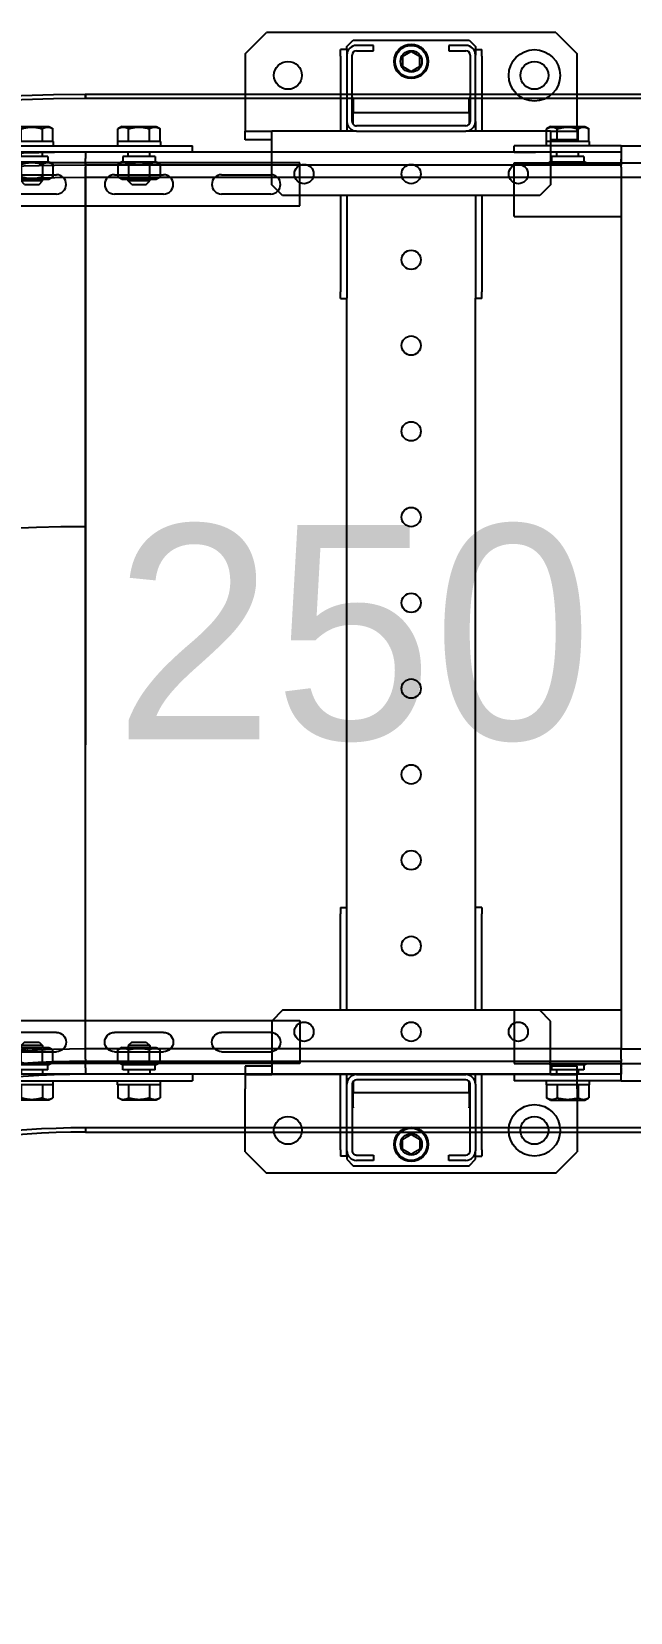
# Model space of a CAD drawing. Header units: millimetres. Extents: x -383313 to -161684, y -117025 to 99224.
# Drawn here: x -349961 to -349682, y -7324 to -6587 of the extents above; entities that cross this region are included whole.
import ezdxf

# ---------------------------------------------------------------- set-up
doc = ezdxf.new("R2010")
doc.units = ezdxf.units.MM
doc.header["$MEASUREMENT"] = 0
doc.layers.get('Defpoints').update_dxf_attribs({"color": 31})
for name, color, linetype in [('001__КОНСТРУКТИВ__размеры внутр.', 7, 'Continuous'), ('PV-17B0', 7, 'Continuous'), ('PV-9BDA', 7, 'Continuous'), ('Ограждение конвейеров', 3, 'Continuous')]:
    doc.layers.add(name, color=color, linetype=linetype)
doc.styles.add('PSTUDIO', font='arial.ttf')
doc.dimstyles.new('ISO-25', dxfattribs={"dimtxt": 2.5, "dimasz": 2.5, "dimexe": 1.25, "dimexo": 0.625, "dimtad": 1, "dimtxsty": 'Standard', "dimcen": 2.5, "dimadec": 0, "dimazin": 0, "dimtfac": 1, "dimtmove": 0, "dimatfit": 3, "dimfxl": 1, "dimarcsym": 0})
doc.dimstyles.new('PS_TICK', dxfattribs={"dimscale": 100, "dimtxt": 2.5, "dimasz": 1, "dimexe": 2, "dimexo": 2, "dimgap": 1, "dimtad": 1, "dimdec": 0, "dimzin": 0, "dimdsep": 46, "dimtxsty": 'PSTUDIO', "dimblk": 'ARCHTICK', "dimcen": 2, "dimdle": 1.5, "dimse1": 1, "dimse2": 1, "dimadec": 0, "dimazin": 0, "dimtfac": 1, "dimtdec": 0, "dimtix": 1, "dimtmove": 1, "dimatfit": 3, "dimldrblk": 'ARCHTICK', "dimfxl": 1, "dimtolj": 1, "dimtzin": 0, "dimarcsym": 0})
doc.dimstyles.get("Standard").update_dxf_attribs({"dimtxt": 0.18, "dimasz": 0.18, "dimexe": 0.18, "dimexo": 0.0625, "dimgap": 0.09, "dimtad": 0, "dimtih": 1, "dimtoh": 1, "dimdec": 4, "dimzin": 0, "dimdsep": 46, "dimtxsty": 'Standard', "dimcen": 0.09, "dimadec": 0, "dimazin": 0, "dimtfac": 1, "dimtdec": 4, "dimtofl": 0, "dimtmove": 0, "dimatfit": 3, "dimfxl": 1, "dimtolj": 1, "dimtzin": 0, "dimarcsym": 0})

# ---------------------------------------------------------------- blocks, each defined once
blk = doc.blocks.new('_ArchTick')
at = {"color": 0, "linetype": 'ByBlock', "const_width": 0.15}
blk.add_lwpolyline([(-0.5, -0.5), (0.5, 0.5)], dxfattribs=at)
blk = doc.blocks.new('*D276')
at = {"layer": '001__КОНСТРУКТИВ__размеры внутр.', "color": 0, "lineweight": -2, "ltscale": 100, "transparency": 16777216}
blk.add_line((-349966.1, -1951.2), (-357994.8, -15739.43), dxfattribs=at)
at = {"layer": 'Defpoints', "color": 0, "ltscale": 100, "transparency": 16777216}
for p in [(-349288.38, -2519.4), (-357919.32, -15609.8), (-357166.13, -16048.38)]:
    blk.add_point(p, dxfattribs=at)
at = {"layer": '001__КОНСТРУКТИВ__размеры внутр.', "color": 0, "lineweight": -2, "ltscale": 100, "transparency": 16777216, "xscale": 100, "yscale": 100, "zscale": 100}
for p, rotation in [((-350041.58, -2080.82), 59.78831573303923), ((-357919.32, -15609.8), 239.7883157330392)]:
    blk.add_blockref('_ArchTick', p, dxfattribs=dict(at, rotation=rotation))
at = {"layer": '001__КОНСТРУКТИВ__размеры внутр.', "color": 0, "ltscale": 100, "transparency": 16777216, "insert": (-354177.17, -8730.76), "char_height": 250, "attachment_point": 5, "rotation": 59.78832, "style": 'PSTUDIO'}
blk.add_mtext('\\A1;15655', dxfattribs=at)
blk = doc.blocks.new('Опора 3160')
at = {"color": 13}
for p, q in [((-266, 97.5), (-256, 107.5)), ((-226.7, 107.5), (-256, 107.5)), ((-220, 107.5), (-226.7, 107.5)), ((-220, 95), (-220, 107.5)), ((-220, 107.5), (-216, 107.5)), ((-216, 107.5), (-216, 95)), ((216, 107.5), (216, 95)), ((220, 107.5), (216, 107.5)), ((226.7, 107.5), (220, 107.5)), ((220, 95), (220, 107.5)), ((226.7, 107.5), (256, 107.5)), ((266, 97.5), (256, 107.5)), ((-266, 97.5), (-266, -37.5)), ((266, 97.5), (266, -37.5)), ((-220, 95), (-213.7, 95)), ((-220, 95), (-220, 55.5)), ((-213.7, 95), (-195, 95)), ((-195, 95), (-190, 90)), ((-190, 90), (-190, -30)), ((195, 95), (190, 90)), ((190, 90), (190, -30)), ((213.7, 95), (195, 95)), ((220, 95), (213.7, 95)), ((220, 95), (220, 55.5)), ((-262.5, 57), (-259.5, 60)), ((-259.5, 60), (-258, 60)), ((-255, 63), (-258, 63)), ((-258, 60), (-258, 63)), ((-258, 60), (-255.5, 60)), ((-224.5, 60), (-255.5, 60)), ((-255, 63), (-220, 63)), ((-224.5, 60), (-220, 60)), ((-190, 63), (-145, 63)), ((-190, 60), (-145, 60)), ((-142, 63), (-145, 63)), ((-145, 60), (-142.04, 60)), ((142.04, 60), (-142.04, 60)), ((-142, 63), (-142, 60)), ((142, 63), (145, 63)), ((142, 63), (142, 60)), ((145, 60), (142.04, 60)), ((190, 63), (145, 63)), ((190, 60), (145, 60)), ((255, 63), (220, 63)), ((224.5, 60), (220, 60)), ((224.5, 60), (255.5, 60)), ((255, 63), (258, 63)), ((258, 60), (255.5, 60)), ((258, 60), (258, 63)), ((259.5, 60), (258, 60)), ((262.5, 57), (259.5, 60)), ((-262.5, 3), (-262.5, 57)), ((-260, 55.5), (-260, 47.5)), ((-257.5, 47.5), (-257.5, 55.5)), ((-255.5, 57.5), (-224.5, 57.5)), ((-235.5, 57.5), (-235.5, 57)), ((-235.5, 57), (-235.2, 57)), ((-228.5, 57), (-235.2, 57)), ((-228.5, 57), (-223.18, 57)), ((-228.5, 57), (-228.5, 3)), ((-222.5, 55.5), (-222.5, 4.5)), ((-220, 4.5), (-220, 55.5)), ((220, 4.5), (220, 55.5)), ((222.5, 55.5), (222.5, 4.5)), ((228.5, 57), (223.18, 57)), ((255.5, 57.5), (224.5, 57.5)), ((228.5, 57), (235.2, 57)), ((228.5, 57), (228.5, 3)), ((235.5, 57), (235.2, 57)), ((235.5, 57.5), (235.5, 57)), ((257.5, 47.5), (257.5, 55.5)), ((260, 55.5), (260, 47.5)), ((262.5, 3), (262.5, 57)), ((-260, 47.5), (-257.5, 47.5)), ((260, 47.5), (257.5, 47.5)), ((-257.5, 12.5), (-260, 12.5)), ((-260, 12.5), (-260, 4.5)), ((-257.5, 4.5), (-257.5, 12.5)), ((257.5, 12.5), (260, 12.5)), ((257.5, 4.5), (257.5, 12.5)), ((260, 12.5), (260, 4.5)), ((-259.5, 0), (-262.5, 3)), ((-258, 0), (-259.5, 0)), ((-258, 0), (-255.5, 0)), ((-258, 0), (-258, -3)), ((-224.5, 2.5), (-255.5, 2.5)), ((-255.5, 0), (-224.5, 0)), ((-235.5, 3), (-235.5, 2.5)), ((-235.2, 3), (-235.5, 3)), ((-235.2, 3), (-228.5, 3)), ((-223.18, 3), (-228.5, 3)), ((-224.5, 0), (-220, 0)), ((-220, 4.5), (-220, -35)), ((-190, 0), (-145, 0)), ((-145, 0), (-142.04, 0)), ((142.04, 0), (-142.04, 0)), ((-142, -3), (-142, 0)), ((142, -3), (142, 0)), ((145, 0), (142.04, 0)), ((190, 0), (145, 0)), ((220, 4.5), (220, -35)), ((224.5, 0), (220, 0)), ((223.18, 3), (228.5, 3)), ((224.5, 2.5), (255.5, 2.5)), ((255.5, 0), (224.5, 0)), ((235.2, 3), (228.5, 3)), ((235.2, 3), (235.5, 3)), ((235.5, 3), (235.5, 2.5)), ((258, 0), (255.5, 0)), ((258, 0), (259.5, 0)), ((258, 0), (258, -3)), ((259.5, 0), (262.5, 3)), ((-255, -3), (-258, -3)), ((-255, -3), (-220, -3)), ((-190, -3), (-145, -3)), ((-142, -3), (-145, -3)), ((142, -3), (145, -3)), ((190, -3), (145, -3)), ((255, -3), (220, -3)), ((255, -3), (258, -3)), ((-220, -47.5), (-220, -35)), ((-213.7, -35), (-220, -35)), ((-216, -35), (-216, -47.5)), ((-195, -35), (-213.7, -35)), ((-190, -30), (-195, -35)), ((190, -30), (195, -35)), ((195, -35), (213.7, -35)), ((213.7, -35), (220, -35)), ((216, -35), (216, -47.5)), ((220, -47.5), (220, -35)), ((-256, -47.5), (-266, -37.5)), ((256, -47.5), (266, -37.5)), ((-256, -47.5), (-226.7, -47.5)), ((-226.7, -47.5), (-220, -47.5)), ((-216, -47.5), (-220, -47.5)), ((216, -47.5), (220, -47.5)), ((220, -47.5), (226.7, -47.5)), ((256, -47.5), (226.7, -47.5))]:
    blk.add_line(p, q, dxfattribs=at)
for centre, radius in [((-246, 87.5), 12), ((246, 87.5), 12), ((-246, 87.5), 6.5), ((246, 87.5), 6.5), ((-200, 80), 4.5), ((200, 80), 4.5), ((-252.5, 30), 8), ((-252.5, 30), 7.5), ((252.5, 30), 8), ((252.5, 30), 7.5), ((-252.5, 30), 5), ((-200, 30), 4.5), ((-160, 30), 4.5), ((-120, 30), 4.5), ((-80, 30), 4.5), ((-40, 30), 4.5), ((0, 30), 4.5), ((40, 30), 4.5), ((80, 30), 4.5), ((120, 30), 4.5), ((160, 30), 4.5), ((200, 30), 4.5), ((252.5, 30), 5), ((-246, -27.5), 6.5), ((-200, -20), 4.5), ((200, -20), 4.5), ((246, -27.5), 6.5)]:
    blk.add_circle(centre, radius, dxfattribs=at)
for centre, radius, start, end in [((-255.5, 55.5), 4.5, 90, 180), ((-224.5, 55.5), 4.5, 0, 90), ((224.5, 55.5), 4.5, 90, 180), ((255.5, 55.5), 4.5, 0, 90), ((-255.5, 55.5), 2, 90, 180), ((-224.5, 55.5), 2, 0, 90), ((224.5, 55.5), 2, 90, 180), ((255.5, 55.5), 2, 0, 90), ((-255.5, 4.5), 4.5, 180, 270), ((-255.5, 4.5), 2, 180, 270), ((-224.5, 4.5), 2, 270, 0), ((-224.5, 4.5), 4.5, 270, 0), ((224.5, 4.5), 4.5, 180, 270), ((224.5, 4.5), 2, 180, 270), ((255.5, 4.5), 2, 270, 0), ((255.5, 4.5), 4.5, 270, 0)]:
    blk.add_arc(centre, radius, start, end, dxfattribs=at)
for points in [[(-254.81, 34), (-255.96, 32), (-257.12, 30)], [(-257.12, 30), (-255.96, 28), (-254.81, 26)], [(-250.19, 34), (-252.5, 34), (-254.81, 34)], [(-247.88, 30), (-249.04, 32), (-250.19, 34)], [(-250.19, 26), (-249.04, 28), (-247.88, 30)], [(247.88, 30), (249.04, 32), (250.19, 34)], [(250.19, 26), (249.04, 28), (247.88, 30)], [(250.19, 34), (252.5, 34), (254.81, 34)], [(254.81, 34), (255.96, 32), (257.12, 30)], [(257.12, 30), (255.96, 28), (254.81, 26)], [(-254.81, 26), (-252.5, 26), (-250.19, 26)], [(254.81, 26), (252.5, 26), (250.19, 26)]]:
    blk.add_rational_spline(points, [1.04422863406, 1.20577136594, 1.04422863406], degree=2, dxfattribs=at)
blk = doc.blocks.new('*U96')
at = {"layer": 'PV-9BDA'}
for p, q in [((-605.43, 2570.32), (-605.43, 2298.32)), ((-199.03, 2298.32), (-199.03, 2570.32)), ((-612.23, 2248.32), (-612.23, 2478.32)), ((-192.23, 2248.32), (-192.23, 2478.32)), ((-620.23, 2298.32), (-620.23, 2438.32)), ((-184.23, 2298.32), (-184.23, 2438.32)), ((-620.23, 2298.32), (-620.23, 2258.32)), ((-620.23, 2298.32), (-613.93, 2298.32)), ((-617.23, 2298.32), (-617.23, 2258.32)), ((-612.23, 2298.32), (-613.93, 2298.32)), ((-605.43, 2298.32), (-199.03, 2298.32)), ((-587.23, 2248.32), (-587.23, 2298.32)), ((-217.23, 2248.32), (-217.23, 2298.32)), ((-192.23, 2298.32), (-190.53, 2298.32)), ((-184.23, 2298.32), (-190.53, 2298.32)), ((-187.23, 2298.32), (-187.23, 2258.32)), ((-184.23, 2298.32), (-184.23, 2258.32)), ((-629.23, 2281.32), (-628.18, 2283.13)), ((-629.23, 2265.32), (-629.23, 2281.32)), ((-622.23, 2283.13), (-628.18, 2283.13)), ((-622.23, 2278.22), (-628.18, 2278.22)), ((-622.23, 2283.32), (-622.23, 2263.32)), ((-622.23, 2283.32), (-620.23, 2283.32)), ((-615.23, 2278.32), (-617.23, 2278.32)), ((-615.23, 2280.82), (-615.23, 2265.82)), ((-615.23, 2280.82), (-612.73, 2280.82)), ((-612.73, 2281.32), (-612.23, 2282.18)), ((-612.73, 2265.32), (-612.73, 2281.32)), ((-191.73, 2281.32), (-192.23, 2282.18)), ((-191.73, 2265.32), (-191.73, 2281.32)), ((-191.73, 2280.82), (-189.23, 2280.82)), ((-189.23, 2280.82), (-189.23, 2265.82)), ((-187.23, 2278.32), (-189.23, 2278.32)), ((-184.23, 2283.32), (-182.23, 2283.32)), ((-182.23, 2283.32), (-182.23, 2263.32)), ((-182.23, 2283.13), (-176.28, 2283.13)), ((-182.23, 2278.22), (-176.28, 2278.22)), ((-175.23, 2281.32), (-176.28, 2283.13)), ((-175.23, 2265.32), (-175.23, 2281.32)), ((-629.23, 2265.32), (-628.18, 2263.5)), ((-622.23, 2268.41), (-628.18, 2268.41)), ((-622.23, 2263.5), (-628.18, 2263.5)), ((-622.23, 2263.32), (-620.23, 2263.32)), ((-615.23, 2268.32), (-617.23, 2268.32)), ((-615.23, 2265.82), (-612.73, 2265.82)), ((-612.73, 2265.32), (-612.23, 2264.45)), ((-191.73, 2265.32), (-192.23, 2264.45)), ((-191.73, 2265.82), (-189.23, 2265.82)), ((-187.23, 2268.32), (-189.23, 2268.32)), ((-184.23, 2263.32), (-182.23, 2263.32)), ((-182.23, 2268.41), (-176.28, 2268.41)), ((-182.23, 2263.5), (-176.28, 2263.5)), ((-175.23, 2265.32), (-176.28, 2263.5)), ((-620.23, 2258.32), (-620.23, 2248.32)), ((-617.23, 2248.32), (-617.23, 2258.32)), ((-187.23, 2248.32), (-187.23, 2258.32)), ((-184.23, 2258.32), (-184.23, 2248.32)), ((-617.23, 2248.32), (-620.23, 2248.32)), ((-587.23, 2248.32), (-612.23, 2248.32)), ((-217.23, 2248.32), (-192.23, 2248.32)), ((-187.23, 2248.32), (-184.23, 2248.32))]:
    blk.add_line(p, q, dxfattribs=at)
for points, weights in [([(-628.18, 2278.22), (-629.6, 2280.68), (-628.18, 2283.13)], [1.22364575665, 1.41294441399, 1.22364575665]), ([(-628.18, 2268.41), (-629.6, 2273.32), (-628.18, 2278.22)], [1.22364575665, 1.41294441399, 1.22364575665]), ([(-612.23, 2279.42), (-612.65, 2280.68), (-612.23, 2281.94)], [1.29050925179, 1.34608091886, 1.29050925179]), ([(-192.23, 2279.42), (-191.82, 2280.68), (-192.23, 2281.94)], [1.29050925179, 1.34608091885, 1.29050925179]), ([(-176.28, 2278.22), (-174.86, 2280.68), (-176.28, 2283.13)], [1.22364575665, 1.41294441399, 1.22364575665]), ([(-176.28, 2268.41), (-174.86, 2273.32), (-176.28, 2278.22)], [1.22364575665, 1.41294441399, 1.22364575665]), ([(-612.23, 2270.8), (-612.65, 2273.32), (-612.23, 2275.84)], [1.29050925179, 1.34608091886, 1.29050925179]), ([(-192.23, 2270.8), (-191.82, 2273.32), (-192.23, 2275.84)], [1.29050925179, 1.34608091885, 1.29050925179]), ([(-628.18, 2263.5), (-629.6, 2265.96), (-628.18, 2268.41)], [1.22364575665, 1.41294441399, 1.22364575665]), ([(-612.23, 2264.7), (-612.65, 2265.96), (-612.23, 2267.22)], [1.29050925179, 1.34608091886, 1.29050925179]), ([(-192.23, 2264.7), (-191.82, 2265.96), (-192.23, 2267.22)], [1.29050925179, 1.34608091885, 1.29050925179]), ([(-176.28, 2263.5), (-174.86, 2265.96), (-176.28, 2268.41)], [1.22364575665, 1.41294441399, 1.22364575665])]:
    blk.add_rational_spline(points, weights, degree=2, dxfattribs=at)
blk = doc.blocks.new('*D138')
at = {"color": 0, "linetype": 'ByBlock', "lineweight": -2, "transparency": 16777216}
for p, q in [((-202.575, 250), (61.375, 250)), ((-209.875, 0), (61.375, 0))]:
    blk.add_line(p, q, dxfattribs=at)
at = {"layer": 'Defpoints', "color": 0, "transparency": 16777216}
for p in [(-203.2, 250), (60.125, 250), (-210.5, 0)]:
    blk.add_point(p, dxfattribs=at)
at = {"color": 0, "transparency": 16777216, "insert": (9.5, 125), "char_height": 100, "attachment_point": 5, "rotation": 90}
blk.add_mtext('250', dxfattribs=at)
blk = doc.blocks.new('A$C715ae04e')
at = {"layer": '001__КОНСТРУКТИВ__размеры внутр.'}
for p, q in [((-426.6, -386.94), (-223.4, -738.89)), ((-426.6, -386.94), (-223.4, -738.89)), ((-426.6, -386.94), (-223.4, -738.89)), ((-426.6, -386.94), (-223.4, -738.89)), ((-223.4, -738.89), (-221, -743.05)), ((-223.4, -738.89), (-221, -743.05)), ((-220.5, -743.92), (-221, -743.05)), ((-220.5, -743.92), (-221, -743.05)), ((-220.5, -743.92), (-219, -746.51)), ((-220.5, -743.92), (-219, -746.51)), ((-217.5, -749.11), (-219, -746.51)), ((-217.5, -749.11), (-219, -746.51))]:
    blk.add_line(p, q, dxfattribs=at)
for radius in [435, 435, 435, 435, 441, 441, 441, 441, 446.8, 446.8, 446.8, 446.8, 853.2, 853.2, 853.2, 853.2, 859, 859, 859, 859, 865, 865, 865, 865]:
    blk.add_arc((-650, 0), radius, 300, 0, dxfattribs=at)
blk = doc.blocks.new('Пластина соединительная промежуточных секций')
at = {"color": 142}
for p, q in [((-33, 12), (-34.81, 10.95)), ((-34.81, 5), (-34.81, 10.95)), ((-33, 12), (-17, 12)), ((-29.91, 5), (-29.91, 10.95)), ((-20.09, 5), (-20.09, 10.95)), ((-17, 12), (-15.19, 10.95)), ((-15.19, 5), (-15.19, 10.95)), ((17, 12), (15.19, 10.95)), ((15.19, 5), (15.19, 10.95)), ((17, 12), (33, 12)), ((20.09, 5), (20.09, 10.95)), ((29.91, 5), (29.91, 10.95)), ((33, 12), (34.81, 10.95)), ((34.81, 5), (34.81, 10.95)), ((-50, 3), (-50, 3)), ((-50, 3), (45, 3)), ((-50, 0), (-50, 3)), ((45, 0), (-50, 0)), ((-50, 0), (-50, 0)), ((-15, 5), (-35, 5)), ((-35, 5), (-35, 3)), ((-30, -2), (-30, 0)), ((-20, -2), (-20, 0)), ((-15, 5), (-15, 3)), ((35, 5), (15, 5)), ((15, 5), (15, 3)), ((20, -2), (20, 0)), ((30, -2), (30, 0)), ((35, 5), (35, 3)), ((45, 3), (50, 3)), ((50, 0), (45, 0)), ((50, 0), (50, 3)), ((-17.5, -2), (-32.5, -2)), ((-32.5, -2), (-32.5, -4.5)), ((-17.5, -2), (-17.5, -4.5)), ((32.5, -2), (17.5, -2)), ((17.5, -2), (17.5, -4.5)), ((32.5, -2), (32.5, -4.5))]:
    blk.add_line(p, q, dxfattribs=at)
at = {"color": 140}
for p, q in [((-50, -5), (-50, -25)), ((100, -5), (-50, -5)), ((-33, -4.5), (-34.81, -5.55)), ((-34.81, -5.55), (-34.81, -11.45)), ((-33, -4.5), (-17, -4.5)), ((-29.91, -5.55), (-29.91, -11.45)), ((-20.09, -5.55), (-20.09, -11.45)), ((-17, -4.5), (-15.19, -5.55)), ((-15.19, -5.55), (-15.19, -11.45)), ((17, -4.5), (15.19, -5.55)), ((15.19, -5.55), (15.19, -11.45)), ((17, -4.5), (33, -4.5)), ((20.09, -5.55), (20.09, -11.45)), ((29.91, -5.55), (29.91, -11.45)), ((33, -4.5), (34.81, -5.55)), ((34.81, -5.55), (34.81, -11.45)), ((100, -25), (100, -5)), ((-36.5, -10.5), (-13.5, -10.5)), ((-33, -12.5), (-34.81, -11.45)), ((-33, -12.5), (-17, -12.5)), ((-30, -13.4), (-30, -12.5)), ((-20, -13.4), (-30, -13.4)), ((-28.4, -15), (-30, -13.4)), ((-21.6, -15), (-20, -13.4)), ((-20, -13.4), (-20, -12.5)), ((-17, -12.5), (-15.19, -11.45)), ((13.5, -10.5), (36.5, -10.5)), ((17, -12.5), (15.19, -11.45)), ((17, -12.5), (33, -12.5)), ((20, -13.4), (20, -12.5)), ((30, -13.4), (20, -13.4)), ((21.6, -15), (20, -13.4)), ((28.4, -15), (30, -13.4)), ((30, -13.4), (30, -12.5)), ((33, -12.5), (34.81, -11.45)), ((63.5, -10.5), (86.5, -10.5)), ((-13.5, -19.5), (-36.5, -19.5)), ((-28.4, -15), (-21.6, -15)), ((36.5, -19.5), (13.5, -19.5)), ((21.6, -15), (28.4, -15)), ((86.5, -19.5), (63.5, -19.5)), ((-50, -25), (100, -25))]:
    blk.add_line(p, q, dxfattribs=at)
for centre, start, end in [((-36.5, -15), 90, 270), ((-13.5, -15), 270, 90), ((13.5, -15), 90, 270), ((36.5, -15), 270, 90), ((63.5, -15), 90, 270), ((86.5, -15), 270, 90)]:
    blk.add_arc(centre, 4.5, start, end, dxfattribs=at)
at = {"color": 142}
for points in [[(-34.81, 10.95), (-32.36, 12.37), (-29.91, 10.95)], [(-29.91, 10.95), (-25, 12.37), (-20.09, 10.95)], [(-20.09, 10.95), (-17.64, 12.37), (-15.19, 10.95)], [(15.19, 10.95), (17.64, 12.37), (20.09, 10.95)], [(20.09, 10.95), (25, 12.37), (29.91, 10.95)], [(29.91, 10.95), (32.36, 12.37), (34.81, 10.95)]]:
    blk.add_rational_spline(points, [1.22364575665, 1.41294441399, 1.22364575665], degree=2, dxfattribs=at)
at = {"color": 140}
for points in [[(-34.81, -5.55), (-32.36, -4.13), (-29.91, -5.55)], [(-29.91, -5.55), (-25, -4.13), (-20.09, -5.55)], [(-20.09, -5.55), (-17.64, -4.13), (-15.19, -5.55)], [(15.19, -5.55), (17.64, -4.13), (20.09, -5.55)], [(20.09, -5.55), (25, -4.13), (29.91, -5.55)], [(29.91, -5.55), (32.36, -4.13), (34.81, -5.55)], [(-34.81, -11.45), (-32.36, -12.87), (-29.91, -11.45)], [(-29.91, -11.45), (-25, -12.87), (-20.09, -11.45)], [(-20.09, -11.45), (-17.64, -12.87), (-15.19, -11.45)], [(15.19, -11.45), (17.64, -12.87), (20.09, -11.45)], [(20.09, -11.45), (25, -12.87), (29.91, -11.45)], [(29.91, -11.45), (32.36, -12.87), (34.81, -11.45)]]:
    blk.add_rational_spline(points, [1.22364575665, 1.41294441399, 1.22364575665], degree=2, dxfattribs=at)
blk = doc.blocks.new('*D259')
at = {"color": 0, "linetype": 'ByBlock', "lineweight": -2, "ltscale": 100, "transparency": 16777216}
for start, end in [(90.01494, 119.97269), (120.02732, 149.98506)]:
    blk.add_arc((-349936.1, -7508.4), 690.34, start, end, dxfattribs=at)
at = {"color": 0, "ltscale": 100, "transparency": 16777216}
for points in [[(-349936.28, -6818.02), (-349936.28, -6818.08), (-349936.1, -6818.05)], [(-350533.84, -7163.09), (-350533.89, -7163.06), (-350533.95, -7163.23)]]:
    blk.add_solid(points, dxfattribs=at)
at = {"layer": 'Defpoints', "color": 0, "ltscale": 100, "transparency": 16777216}
for p in [(-349936.1, -6655.2), (-350172.21, -6859.69), (-349936.1, -7061.6), (-350674.99, -7081.8), (-350323.04, -7285)]:
    blk.add_point(p, dxfattribs=at)
at = {"color": 0, "ltscale": 100, "transparency": 16777216, "insert": (-350281.27, -6910.54), "char_height": 0.18, "attachment_point": 5}
blk.add_mtext('\\A1;60°', dxfattribs=at)
blk = doc.blocks.new('*D261')
at = {"layer": '001__КОНСТРУКТИВ__размеры внутр.', "color": 0, "lineweight": -2, "ltscale": 100, "transparency": 16777216}
blk.add_line((-349291, -5432.1), (-349291, -7008.4), dxfattribs=at)
at = {"layer": 'Defpoints', "color": 0, "ltscale": 100, "transparency": 16777216}
for p in [(-350389.18, -5582.1), (-349686.1, -6858.4), (-349291, -6858.4)]:
    blk.add_point(p, dxfattribs=at)
at = {"layer": '001__КОНСТРУКТИВ__размеры внутр.', "color": 0, "lineweight": -2, "ltscale": 100, "transparency": 16777216, "xscale": 100, "yscale": 100, "zscale": 100}
for p, rotation in [((-349291, -5582.1), 90), ((-349291, -6858.4), 270)]:
    blk.add_blockref('_ArchTick', p, dxfattribs=dict(at, rotation=rotation))
at = {"layer": '001__КОНСТРУКТИВ__размеры внутр.', "color": 0, "ltscale": 100, "transparency": 16777216, "insert": (-349445.08, -6030.66), "char_height": 250, "attachment_point": 5, "rotation": 90, "style": 'PSTUDIO'}
blk.add_mtext('\\A1;1276', dxfattribs=at)
blk = doc.blocks.new('*D262')
at = {"layer": '001__КОНСТРУКТИВ__размеры внутр.', "color": 0, "lineweight": -2, "ltscale": 100, "transparency": 16777216}
blk.add_line((-350664.06, -5054.17), (-349264.1, -5054.17), dxfattribs=at)
at = {"layer": 'Defpoints', "color": 0, "ltscale": 100, "transparency": 16777216}
for p in [(-349414.1, -5054.17), (-350514.06, -5577.63), (-349414.1, -6655.2)]:
    blk.add_point(p, dxfattribs=at)
at = {"layer": '001__КОНСТРУКТИВ__размеры внутр.', "color": 0, "lineweight": -2, "ltscale": 100, "transparency": 16777216, "xscale": 100, "yscale": 100, "zscale": 100, "rotation": 180}
blk.add_blockref('_ArchTick', (-350514.06, -5054.17), dxfattribs=at)
at = {"layer": '001__КОНСТРУКТИВ__размеры внутр.', "color": 0, "lineweight": -2, "ltscale": 100, "transparency": 16777216, "xscale": 100, "yscale": 100, "zscale": 100}
blk.add_blockref('_ArchTick', (-349414.1, -5054.17), dxfattribs=at)
at = {"layer": '001__КОНСТРУКТИВ__размеры внутр.', "color": 0, "ltscale": 100, "transparency": 16777216, "insert": (-349964.08, -4826.53), "char_height": 250, "attachment_point": 5, "style": 'PSTUDIO'}
blk.add_mtext('\\A1;1100', dxfattribs=at)
blk = doc.blocks.new('*U137')
at = {"layer": 'PV-17B0'}
for p, q in [((-215, 250), (-215, 0)), ((-215, 250), (-212, 250)), ((-212, 250), (-209, 250)), ((-209, 250), (-209, 0)), ((-208, 250), (-209, 250)), ((-208, 250), (-203.2, 250)), ((-203.2, 250), (-203.2, 0)), ((-203.2, 250), (203.2, 250)), ((203.2, 250), (203.2, 0)), ((208, 250), (203.2, 250)), ((208, 250), (209, 250)), ((209, 250), (209, 0)), ((212, 250), (209, 250)), ((212, 250), (215, 250)), ((215, 250), (215, 0)), ((-215, 0), (-212, 0)), ((-209, 0), (-212, 0)), ((-209, 0), (-208, 0)), ((-203.2, 0), (-208, 0)), ((203.2, 0), (-203.2, 0)), ((208, 0), (203.2, 0)), ((208, 0), (209, 0)), ((212, 0), (209, 0)), ((212, 0), (215, 0))]:
    blk.add_line(p, q, dxfattribs=at)
dim = blk.add_linear_dim(base=(60.125, 250), p1=(-210.5, 0), p2=(-203.2, 250), angle=90, dimstyle='ISO-25', override={"dimtxt": 100, "dimasz": 5, "dimsd1": 1, "dimsd2": 1, "dimfxl": 1.5, "dimarcsym": 1})
dim.commit()
dim.dimension.update_dxf_attribs({"geometry": '*D138', "text_midpoint": (60.125, 125), "dimtype": 160})

msp = doc.modelspace()

# ---------------------------------------------------------------- linework, layer by layer
at = {"color": 3, "ltscale": 100}
for points in [[(-350706.85959, -7063.39865), (-350708.59164, -7062.39865, -0.267949076), (-349936.09737, -6616.39865), (-349936.09737, -6618.39865, 0.267949076), (-350706.85959, -7063.39865)], [(-349936.09698, -7100.39865, 0.267952056), (-350289.43753, -7304.40243)]]:
    msp.add_lwpolyline(points, format="xyb", dxfattribs=at)
msp.add_arc((-349936.09698, -7508.39865), 410, 89.99994593, 150.0006138, dxfattribs=at)
at = {"layer": 'Ограждение конвейеров'}
for points in [[(-349360.37535, -6616.39865), (-349360.37535, -6618.39865), (-349936.09737, -6618.39865), (-349936.09737, -6616.39865)], [(-349360.37535, -7100.39865), (-349360.37535, -7098.39865), (-349936.09737, -7098.39865), (-349936.09737, -7100.39865)]]:
    msp.add_lwpolyline(points, close=True, dxfattribs=at)

# ---------------------------------------------------------------- block references
at = {"ltscale": 100, "rotation": 149.9999999999838}
msp.add_blockref('A$C715ae04e', (-350499.01349, -7183.39865), dxfattribs=at)
for name, p, rotation in [('Опора 3160', (-349814.12019, -6853.56335), 270.0000000000041), ('*U137', (-349936.09698, -6858.39865), 269.9999999999999)]:
    msp.add_blockref(name, p, dxfattribs=dict(rotation=rotation))
msp.add_blockref('Пластина соединительная промежуточных секций', (-349936.09698, -6643.39865))
at = {"xscale": -1, "rotation": 180}
msp.add_blockref('Пластина соединительная промежуточных секций', (-349936.09698, -7073.39865), dxfattribs=at)
at = {"layer": 'PV-9BDA', "rotation": 270}
msp.add_blockref('*U96', (-351984.41434, -7260.63056), dxfattribs=at)

# ---------------------------------------------------------------- dimensions: what is measured, and where the dimension line sits
at = {"ltscale": 100}
dim = msp.add_angular_dim_2l(base=(-350172.20852, -6859.68754), line1=((-350323.03713, -7284.99865), (-350674.98986, -7081.79865)), line2=((-349936.09698, -7061.59865), (-349936.09698, -6655.19865)), dimstyle='Standard', override={"dimarcsym": 1}, dxfattribs=at)
dim.commit()
dim.dimension.update_dxf_attribs({"geometry": '*D259', "text_midpoint": (-350281.26895, -6910.54326)})
at = {"layer": '001__КОНСТРУКТИВ__размеры внутр.', "ltscale": 100}
dim = msp.add_aligned_dim(p1=(-349288.38174, -2519.3977), p2=(-357166.13051, -16048.37843), distance=-871.57842, dimstyle='PS_TICK', dxfattribs=at)
dim.commit()
dim.dimension.update_dxf_attribs({"geometry": '*D276', "text_midpoint": (-354177.17293, -8730.76392)})
dim = msp.add_linear_dim(base=(-349414.09698, -5054.17344), p1=(-350514.05882, -5577.63104), p2=(-349414.09698, -6655.19865), dimstyle='PS_TICK', dxfattribs=at)
dim.commit()
dim.dimension.update_dxf_attribs({"geometry": '*D262', "text_midpoint": (-349964.0779, -4826.5302)})
dim = msp.add_linear_dim(base=(-349291.00284, -6858.39865), p1=(-350389.17549, -5582.0977), p2=(-349686.09698, -6858.39865), angle=90, dimstyle='PS_TICK', dxfattribs=at)
dim.commit()
dim.dimension.update_dxf_attribs({"geometry": '*D261', "text_midpoint": (-349217.43435, -6030.6586), "dimtype": 160})

doc.saveas('drawing.dxf')
